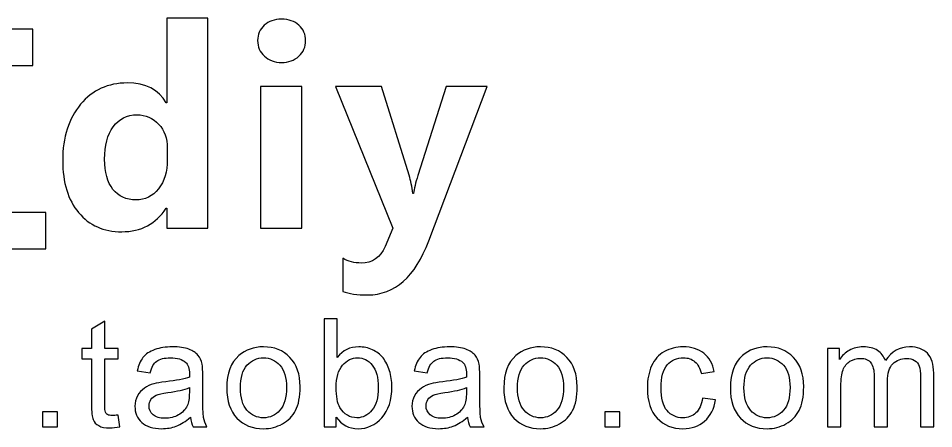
# Model space of a CAD drawing. Header units: centimetres. Extents: x -37.1 to 36.5, y -29.2 to 24.8.
# Drawn here: x 24.15 to 29.64, y -25.87 to -23.41 of the extents above; entities that cross this region are included whole.
import ezdxf

# ---------------------------------------------------------------- set-up
doc = ezdxf.new("R2010")
doc.units = ezdxf.units.CM
doc.header["$MEASUREMENT"] = 0
doc.layers.add('layer 1', color=7, linetype='Continuous')

msp = doc.modelspace()

# ---------------------------------------------------------------- linework, layer by layer
at = {"layer": 'layer 1', "color": 250}
for points, knots in [([(25.28913, -24.66704), (25.28913, -24.66704), (25.0416, -24.66704), (25.0416, -24.66704), (25.0416, -24.66704), (25.0416, -24.66704), (25.0416, -24.54721), (25.0416, -24.54721), (25.0416, -24.54721), (25.0416, -24.54721), (25.03793, -24.54721), (25.03793, -24.54721), (25.03793, -24.54721), (24.97789, -24.64082), (24.88926, -24.68775), (24.77205, -24.68775), (24.77205, -24.68775), (24.66402, -24.68775), (24.57801, -24.64973), (24.51429, -24.57343), (24.51429, -24.57343), (24.45057, -24.49713), (24.41858, -24.39303), (24.41858, -24.2614), (24.41858, -24.2614), (24.41858, -24.12216), (24.45451, -24.00993), (24.52583, -23.92445), (24.52583, -23.92445), (24.59715, -23.83923), (24.6905, -23.79675), (24.80587, -23.79675), (24.80587, -23.79675), (24.91653, -23.79675), (24.99388, -23.83661), (25.03793, -23.91659), (25.03793, -23.91659), (25.03793, -23.91659), (25.0416, -23.91659), (25.0416, -23.91659), (25.0416, -23.91659), (25.0416, -23.91659), (25.0416, -23.40946), (25.0416, -23.40946), (25.0416, -23.40946), (25.0416, -23.40946), (25.28913, -23.40946), (25.28913, -23.40946), (25.28913, -23.40946), (25.28913, -23.40946), (25.28913, -24.66704), (25.28913, -24.66704)], [0, 0, 0, 0, 0.0769231, 0.0769231, 0.0769231, 0.0769231, 0.1538462, 0.1538462, 0.1538462, 0.1538462, 0.2307692, 0.2307692, 0.2307692, 0.2307692, 0.3076923, 0.3076923, 0.3076923, 0.3076923, 0.3846154, 0.3846154, 0.3846154, 0.3846154, 0.4615385, 0.4615385, 0.4615385, 0.4615385, 0.5384615, 0.5384615, 0.5384615, 0.5384615, 0.6153846, 0.6153846, 0.6153846, 0.6153846, 0.6923077, 0.6923077, 0.6923077, 0.6923077, 0.7692308, 0.7692308, 0.7692308, 0.7692308, 0.8461538, 0.8461538, 0.8461538, 0.8461538, 0.9230769, 0.9230769, 0.9230769, 0.9230769, 1, 1, 1, 1]), ([(25.58633, -23.54319), (25.58633, -23.50517), (25.5997, -23.47449), (25.62671, -23.45063), (25.62671, -23.45063), (25.65345, -23.42677), (25.6878, -23.41497), (25.73002, -23.41497), (25.73002, -23.41497), (25.77302, -23.41497), (25.80763, -23.42703), (25.83438, -23.45142), (25.83438, -23.45142), (25.86113, -23.4758), (25.87424, -23.50622), (25.87424, -23.54319), (25.87424, -23.54319), (25.87424, -23.58043), (25.86086, -23.61163), (25.83359, -23.63654), (25.83359, -23.63654), (25.80659, -23.66145), (25.77197, -23.67378), (25.73002, -23.67378), (25.73002, -23.67378), (25.68833, -23.67378), (25.65398, -23.66119), (25.62697, -23.63602), (25.62697, -23.63602), (25.5997, -23.61111), (25.58633, -23.5799), (25.58633, -23.54319)], [0, 0, 0, 0, 0.125, 0.125, 0.125, 0.125, 0.25, 0.25, 0.25, 0.25, 0.375, 0.375, 0.375, 0.375, 0.5, 0.5, 0.5, 0.5, 0.625, 0.625, 0.625, 0.625, 0.75, 0.75, 0.75, 0.75, 0.875, 0.875, 0.875, 0.875, 1, 1, 1, 1]), ([(22.82302, -24.57264), (22.82302, -24.57264), (23.44079, -24.57264), (23.44079, -24.57264), (23.44079, -24.57264), (23.44079, -24.57264), (23.44079, -23.69213), (23.44079, -23.69213), (23.44079, -23.69213), (23.44079, -23.69213), (22.90614, -23.69213), (22.90614, -23.69213), (22.90614, -23.69213), (22.90614, -23.69213), (22.90614, -23.47397), (22.90614, -23.47397), (22.90614, -23.47397), (22.90614, -23.47397), (24.23976, -23.47397), (24.23976, -23.47397), (24.23976, -23.47397), (24.23976, -23.47397), (24.23976, -23.69213), (24.23976, -23.69213), (24.23976, -23.69213), (24.23976, -23.69213), (23.69278, -23.69213), (23.69278, -23.69213), (23.69278, -23.69213), (23.69278, -23.69213), (23.69278, -24.57264), (23.69278, -24.57264), (23.69278, -24.57264), (23.69278, -24.57264), (24.31816, -24.57264), (24.31816, -24.57264), (24.31816, -24.57264), (24.31816, -24.57264), (24.31816, -24.7908), (24.31816, -24.7908), (24.31816, -24.7908), (24.31816, -24.7908), (22.82302, -24.7908), (22.82302, -24.7908), (22.82302, -24.7908), (22.82302, -24.7908), (22.82302, -24.57264), (22.82302, -24.57264)], [0, 0, 0, 0, 0.0833333, 0.0833333, 0.0833333, 0.0833333, 0.1666667, 0.1666667, 0.1666667, 0.1666667, 0.25, 0.25, 0.25, 0.25, 0.3333333, 0.3333333, 0.3333333, 0.3333333, 0.4166667, 0.4166667, 0.4166667, 0.4166667, 0.5, 0.5, 0.5, 0.5, 0.5833333, 0.5833333, 0.5833333, 0.5833333, 0.6666667, 0.6666667, 0.6666667, 0.6666667, 0.75, 0.75, 0.75, 0.75, 0.8333333, 0.8333333, 0.8333333, 0.8333333, 0.9166667, 0.9166667, 0.9166667, 0.9166667, 1, 1, 1, 1]), ([(25.60468, -24.66704), (25.60468, -24.66704), (25.60468, -23.81747), (25.60468, -23.81747), (25.60468, -23.81747), (25.60468, -23.81747), (25.85195, -23.81747), (25.85195, -23.81747), (25.85195, -23.81747), (25.85195, -23.81747), (25.85195, -24.66704), (25.85195, -24.66704), (25.85195, -24.66704), (25.85195, -24.66704), (25.60468, -24.66704), (25.60468, -24.66704)], [0, 0, 0, 0, 0.25, 0.25, 0.25, 0.25, 0.5, 0.5, 0.5, 0.5, 0.75, 0.75, 0.75, 0.75, 1, 1, 1, 1]), ([(26.96201, -23.81747), (26.96201, -23.81747), (26.61169, -24.74308), (26.61169, -24.74308), (26.61169, -24.74308), (26.53014, -24.9581), (26.40848, -25.06587), (26.24617, -25.06587), (26.24617, -25.06587), (26.18192, -25.06587), (26.13237, -25.05905), (26.09697, -25.04568), (26.09697, -25.04568), (26.09697, -25.04568), (26.09697, -24.84692), (26.09697, -24.84692), (26.09697, -24.84692), (26.13027, -24.8658), (26.16698, -24.87524), (26.20683, -24.87524), (26.20683, -24.87524), (26.27448, -24.87524), (26.32221, -24.84246), (26.34974, -24.77691), (26.34974, -24.77691), (26.34974, -24.77691), (26.39668, -24.66547), (26.39668, -24.66547), (26.39668, -24.66547), (26.39668, -24.66547), (26.05318, -23.81747), (26.05318, -23.81747), (26.05318, -23.81747), (26.05318, -23.81747), (26.32824, -23.81747), (26.32824, -23.81747), (26.32824, -23.81747), (26.32824, -23.81747), (26.49422, -24.34976), (26.49422, -24.34976), (26.49422, -24.34976), (26.50445, -24.38201), (26.51179, -24.4182), (26.51651, -24.45806), (26.51651, -24.45806), (26.51651, -24.45806), (26.52097, -24.45806), (26.52097, -24.45806), (26.52097, -24.45806), (26.52464, -24.43105), (26.53303, -24.39539), (26.5464, -24.35134), (26.5464, -24.35134), (26.5464, -24.35134), (26.71605, -23.81747), (26.71605, -23.81747), (26.71605, -23.81747), (26.71605, -23.81747), (26.96201, -23.81747), (26.96201, -23.81747)], [0, 0, 0, 0, 0.0666667, 0.0666667, 0.0666667, 0.0666667, 0.1333333, 0.1333333, 0.1333333, 0.1333333, 0.2, 0.2, 0.2, 0.2, 0.2666667, 0.2666667, 0.2666667, 0.2666667, 0.3333333, 0.3333333, 0.3333333, 0.3333333, 0.4, 0.4, 0.4, 0.4, 0.4666667, 0.4666667, 0.4666667, 0.4666667, 0.5333333, 0.5333333, 0.5333333, 0.5333333, 0.6, 0.6, 0.6, 0.6, 0.6666667, 0.6666667, 0.6666667, 0.6666667, 0.7333333, 0.7333333, 0.7333333, 0.7333333, 0.8, 0.8, 0.8, 0.8, 0.8666667, 0.8666667, 0.8666667, 0.8666667, 0.9333333, 0.9333333, 0.9333333, 0.9333333, 1, 1, 1, 1]), ([(25.04554, -24.18614), (25.04554, -24.12872), (25.02823, -24.08126), (24.99362, -24.04376), (24.99362, -24.04376), (24.95901, -24.006), (24.916, -23.98712), (24.86435, -23.98712), (24.86435, -23.98712), (24.80378, -23.98712), (24.75632, -24.01124), (24.7217, -24.05897), (24.7217, -24.05897), (24.68709, -24.10695), (24.66978, -24.17172), (24.66978, -24.25379), (24.66978, -24.25379), (24.66978, -24.33167), (24.68657, -24.39172), (24.71987, -24.43393), (24.71987, -24.43393), (24.75317, -24.47615), (24.79906, -24.49739), (24.85727, -24.49739), (24.85727, -24.49739), (24.91207, -24.49739), (24.95717, -24.4751), (24.99257, -24.43052), (24.99257, -24.43052), (25.02797, -24.38595), (25.04554, -24.328), (25.04554, -24.25694), (25.04554, -24.25694), (25.04554, -24.25694), (25.04554, -24.18614), (25.04554, -24.18614)], [0, 0, 0, 0, 0.1111111, 0.1111111, 0.1111111, 0.1111111, 0.2222222, 0.2222222, 0.2222222, 0.2222222, 0.3333333, 0.3333333, 0.3333333, 0.3333333, 0.4444444, 0.4444444, 0.4444444, 0.4444444, 0.5555556, 0.5555556, 0.5555556, 0.5555556, 0.6666667, 0.6666667, 0.6666667, 0.6666667, 0.7777778, 0.7777778, 0.7777778, 0.7777778, 0.8888889, 0.8888889, 0.8888889, 0.8888889, 1, 1, 1, 1]), ([(24.7502, -25.78552), (24.7502, -25.78552), (24.76165, -25.85577), (24.76165, -25.85577), (24.76165, -25.85577), (24.73934, -25.86044), (24.7193, -25.86285), (24.70166, -25.86285), (24.70166, -25.86285), (24.67272, -25.86285), (24.65041, -25.85833), (24.63443, -25.84913), (24.63443, -25.84913), (24.61861, -25.84009), (24.60745, -25.82803), (24.60097, -25.81311), (24.60097, -25.81311), (24.59449, -25.79834), (24.59117, -25.76698), (24.59117, -25.71935), (24.59117, -25.71935), (24.59117, -25.71935), (24.59117, -25.44953), (24.59117, -25.44953), (24.59117, -25.44953), (24.59117, -25.44953), (24.53284, -25.44953), (24.53284, -25.44953), (24.53284, -25.44953), (24.53284, -25.44953), (24.53284, -25.38773), (24.53284, -25.38773), (24.53284, -25.38773), (24.53284, -25.38773), (24.59117, -25.38773), (24.59117, -25.38773), (24.59117, -25.38773), (24.59117, -25.38773), (24.59117, -25.27152), (24.59117, -25.27152), (24.59117, -25.27152), (24.59117, -25.27152), (24.67031, -25.22388), (24.67031, -25.22388), (24.67031, -25.22388), (24.67031, -25.22388), (24.67031, -25.38773), (24.67031, -25.38773), (24.67031, -25.38773), (24.67031, -25.38773), (24.7502, -25.38773), (24.7502, -25.38773), (24.7502, -25.38773), (24.7502, -25.38773), (24.7502, -25.44953), (24.7502, -25.44953), (24.7502, -25.44953), (24.7502, -25.44953), (24.67031, -25.44953), (24.67031, -25.44953), (24.67031, -25.44953), (24.67031, -25.44953), (24.67031, -25.72372), (24.67031, -25.72372), (24.67031, -25.72372), (24.67031, -25.74648), (24.67166, -25.76095), (24.67438, -25.76743), (24.67438, -25.76743), (24.67724, -25.77392), (24.68176, -25.77904), (24.68809, -25.78296), (24.68809, -25.78296), (24.69443, -25.78673), (24.70347, -25.78869), (24.71523, -25.78869), (24.71523, -25.78869), (24.72412, -25.78869), (24.73573, -25.78763), (24.7502, -25.78552)], [0, 0, 0, 0, 0.05, 0.05, 0.05, 0.05, 0.1, 0.1, 0.1, 0.1, 0.15, 0.15, 0.15, 0.15, 0.2, 0.2, 0.2, 0.2, 0.25, 0.25, 0.25, 0.25, 0.3, 0.3, 0.3, 0.3, 0.35, 0.35, 0.35, 0.35, 0.4, 0.4, 0.4, 0.4, 0.45, 0.45, 0.45, 0.45, 0.5, 0.5, 0.5, 0.5, 0.55, 0.55, 0.55, 0.55, 0.6, 0.6, 0.6, 0.6, 0.65, 0.65, 0.65, 0.65, 0.7, 0.7, 0.7, 0.7, 0.75, 0.75, 0.75, 0.75, 0.8, 0.8, 0.8, 0.8, 0.85, 0.85, 0.85, 0.85, 0.9, 0.9, 0.9, 0.9, 0.95, 0.95, 0.95, 0.95, 1, 1, 1, 1]), ([(26.05802, -25.85667), (26.05802, -25.85667), (25.98431, -25.85667), (25.98431, -25.85667), (25.98431, -25.85667), (25.98431, -25.85667), (25.98431, -25.20926), (25.98431, -25.20926), (25.98431, -25.20926), (25.98431, -25.20926), (26.06375, -25.20926), (26.06375, -25.20926), (26.06375, -25.20926), (26.06375, -25.20926), (26.06375, -25.44019), (26.06375, -25.44019), (26.06375, -25.44019), (26.09736, -25.39813), (26.14017, -25.37703), (26.19217, -25.37703), (26.19217, -25.37703), (26.22111, -25.37703), (26.2484, -25.38291), (26.27417, -25.39452), (26.27417, -25.39452), (26.29995, -25.40612), (26.32105, -25.42255), (26.33778, -25.44351), (26.33778, -25.44351), (26.35436, -25.46461), (26.36748, -25.48993), (26.37682, -25.51978), (26.37682, -25.51978), (26.38632, -25.54947), (26.39099, -25.58128), (26.39099, -25.61504), (26.39099, -25.61504), (26.39099, -25.69553), (26.37109, -25.75764), (26.3313, -25.8015), (26.3313, -25.8015), (26.29166, -25.84536), (26.24387, -25.86722), (26.18825, -25.86722), (26.18825, -25.86722), (26.13293, -25.86722), (26.08952, -25.84416), (26.05802, -25.79788), (26.05802, -25.79788), (26.05802, -25.79788), (26.05802, -25.85667), (26.05802, -25.85667)], [0, 0, 0, 0, 0.0769231, 0.0769231, 0.0769231, 0.0769231, 0.1538462, 0.1538462, 0.1538462, 0.1538462, 0.2307692, 0.2307692, 0.2307692, 0.2307692, 0.3076923, 0.3076923, 0.3076923, 0.3076923, 0.3846154, 0.3846154, 0.3846154, 0.3846154, 0.4615385, 0.4615385, 0.4615385, 0.4615385, 0.5384615, 0.5384615, 0.5384615, 0.5384615, 0.6153846, 0.6153846, 0.6153846, 0.6153846, 0.6923077, 0.6923077, 0.6923077, 0.6923077, 0.7692308, 0.7692308, 0.7692308, 0.7692308, 0.8461538, 0.8461538, 0.8461538, 0.8461538, 0.9230769, 0.9230769, 0.9230769, 0.9230769, 1, 1, 1, 1]), ([(25.18423, -25.79879), (25.15469, -25.82381), (25.12635, -25.84145), (25.09922, -25.85185), (25.09922, -25.85185), (25.07194, -25.8621), (25.04269, -25.86722), (25.01149, -25.86722), (25.01149, -25.86722), (24.95994, -25.86722), (24.92045, -25.85471), (24.89271, -25.82954), (24.89271, -25.82954), (24.86513, -25.80436), (24.85126, -25.77211), (24.85126, -25.73307), (24.85126, -25.73307), (24.85126, -25.71), (24.85638, -25.68905), (24.86694, -25.67006), (24.86694, -25.67006), (24.87734, -25.65107), (24.89105, -25.63584), (24.90794, -25.62439), (24.90794, -25.62439), (24.92497, -25.61293), (24.94396, -25.60419), (24.96522, -25.59831), (24.96522, -25.59831), (24.98074, -25.59424), (25.00426, -25.59017), (25.03576, -25.5864), (25.03576, -25.5864), (25.09997, -25.57871), (25.1473, -25.56967), (25.1776, -25.55897), (25.1776, -25.55897), (25.1779, -25.54812), (25.17805, -25.54118), (25.17805, -25.53832), (25.17805, -25.53832), (25.17805, -25.50591), (25.17052, -25.483), (25.15544, -25.46988), (25.15544, -25.46988), (25.13524, -25.4518), (25.10495, -25.4429), (25.065, -25.4429), (25.065, -25.4429), (25.02762, -25.4429), (25.00003, -25.44938), (24.9821, -25.4625), (24.9821, -25.4625), (24.96431, -25.47561), (24.9512, -25.49883), (24.9426, -25.53214), (24.9426, -25.53214), (24.9426, -25.53214), (24.86498, -25.52144), (24.86498, -25.52144), (24.86498, -25.52144), (24.87206, -25.48827), (24.88367, -25.46129), (24.8998, -25.44094), (24.8998, -25.44094), (24.91592, -25.42044), (24.93944, -25.40462), (24.97004, -25.39361), (24.97004, -25.39361), (25.00064, -25.38261), (25.03606, -25.37703), (25.07646, -25.37703), (25.07646, -25.37703), (25.11655, -25.37703), (25.14896, -25.38185), (25.17398, -25.3912), (25.17398, -25.3912), (25.19901, -25.4007), (25.21739, -25.41245), (25.2293, -25.42677), (25.2293, -25.42677), (25.24106, -25.44109), (25.2492, -25.45903), (25.25402, -25.48089), (25.25402, -25.48089), (25.25659, -25.49445), (25.25794, -25.51887), (25.25794, -25.55414), (25.25794, -25.55414), (25.25794, -25.55414), (25.25794, -25.66011), (25.25794, -25.66011), (25.25794, -25.66011), (25.25794, -25.73412), (25.2596, -25.78085), (25.26307, -25.8003), (25.26307, -25.8003), (25.26638, -25.81989), (25.27317, -25.83873), (25.28312, -25.85667), (25.28312, -25.85667), (25.28312, -25.85667), (25.20006, -25.85667), (25.20006, -25.85667), (25.20006, -25.85667), (25.19192, -25.84024), (25.18649, -25.82095), (25.18423, -25.79879)], [0, 0, 0, 0, 0.037037, 0.037037, 0.037037, 0.037037, 0.0740741, 0.0740741, 0.0740741, 0.0740741, 0.1111111, 0.1111111, 0.1111111, 0.1111111, 0.1481481, 0.1481481, 0.1481481, 0.1481481, 0.1851852, 0.1851852, 0.1851852, 0.1851852, 0.2222222, 0.2222222, 0.2222222, 0.2222222, 0.2592593, 0.2592593, 0.2592593, 0.2592593, 0.2962963, 0.2962963, 0.2962963, 0.2962963, 0.3333333, 0.3333333, 0.3333333, 0.3333333, 0.3703704, 0.3703704, 0.3703704, 0.3703704, 0.4074074, 0.4074074, 0.4074074, 0.4074074, 0.4444444, 0.4444444, 0.4444444, 0.4444444, 0.4814815, 0.4814815, 0.4814815, 0.4814815, 0.5185185, 0.5185185, 0.5185185, 0.5185185, 0.5555556, 0.5555556, 0.5555556, 0.5555556, 0.5925926, 0.5925926, 0.5925926, 0.5925926, 0.6296296, 0.6296296, 0.6296296, 0.6296296, 0.6666667, 0.6666667, 0.6666667, 0.6666667, 0.7037037, 0.7037037, 0.7037037, 0.7037037, 0.7407407, 0.7407407, 0.7407407, 0.7407407, 0.7777778, 0.7777778, 0.7777778, 0.7777778, 0.8148148, 0.8148148, 0.8148148, 0.8148148, 0.8518519, 0.8518519, 0.8518519, 0.8518519, 0.8888889, 0.8888889, 0.8888889, 0.8888889, 0.9259259, 0.9259259, 0.9259259, 0.9259259, 0.962963, 0.962963, 0.962963, 0.962963, 1, 1, 1, 1]), ([(25.40181, -25.62213), (25.40181, -25.5353), (25.42592, -25.47094), (25.47431, -25.42919), (25.47431, -25.42919), (25.51456, -25.39452), (25.5637, -25.37703), (25.62173, -25.37703), (25.62173, -25.37703), (25.68624, -25.37703), (25.739, -25.39813), (25.77985, -25.44049), (25.77985, -25.44049), (25.82085, -25.4827), (25.8412, -25.54103), (25.8412, -25.61549), (25.8412, -25.61549), (25.8412, -25.67594), (25.83215, -25.72342), (25.81407, -25.75794), (25.81407, -25.75794), (25.79598, -25.79261), (25.7696, -25.81944), (25.73508, -25.83858), (25.73508, -25.83858), (25.70041, -25.85773), (25.66273, -25.86722), (25.62173, -25.86722), (25.62173, -25.86722), (25.55616, -25.86722), (25.5031, -25.84627), (25.46255, -25.80406), (25.46255, -25.80406), (25.422, -25.76201), (25.40181, -25.70141), (25.40181, -25.62213)], [0, 0, 0, 0, 0.1111111, 0.1111111, 0.1111111, 0.1111111, 0.2222222, 0.2222222, 0.2222222, 0.2222222, 0.3333333, 0.3333333, 0.3333333, 0.3333333, 0.4444444, 0.4444444, 0.4444444, 0.4444444, 0.5555556, 0.5555556, 0.5555556, 0.5555556, 0.6666667, 0.6666667, 0.6666667, 0.6666667, 0.7777778, 0.7777778, 0.7777778, 0.7777778, 0.8888889, 0.8888889, 0.8888889, 0.8888889, 1, 1, 1, 1]), ([(26.84401, -25.79879), (26.81447, -25.82381), (26.78613, -25.84145), (26.759, -25.85185), (26.759, -25.85185), (26.73172, -25.8621), (26.70247, -25.86722), (26.67127, -25.86722), (26.67127, -25.86722), (26.61972, -25.86722), (26.58023, -25.85471), (26.55249, -25.82954), (26.55249, -25.82954), (26.52491, -25.80436), (26.51104, -25.77211), (26.51104, -25.73307), (26.51104, -25.73307), (26.51104, -25.71), (26.51616, -25.68905), (26.52672, -25.67006), (26.52672, -25.67006), (26.53712, -25.65107), (26.55083, -25.63584), (26.56772, -25.62439), (26.56772, -25.62439), (26.58475, -25.61293), (26.60374, -25.60419), (26.625, -25.59831), (26.625, -25.59831), (26.64052, -25.59424), (26.66404, -25.59017), (26.69554, -25.5864), (26.69554, -25.5864), (26.75975, -25.57871), (26.80708, -25.56967), (26.83738, -25.55897), (26.83738, -25.55897), (26.83768, -25.54812), (26.83783, -25.54118), (26.83783, -25.53832), (26.83783, -25.53832), (26.83783, -25.50591), (26.8303, -25.483), (26.81522, -25.46988), (26.81522, -25.46988), (26.79502, -25.4518), (26.76473, -25.4429), (26.72478, -25.4429), (26.72478, -25.4429), (26.6874, -25.4429), (26.65981, -25.44938), (26.64188, -25.4625), (26.64188, -25.4625), (26.62409, -25.47561), (26.61098, -25.49883), (26.60238, -25.53214), (26.60238, -25.53214), (26.60238, -25.53214), (26.52476, -25.52144), (26.52476, -25.52144), (26.52476, -25.52144), (26.53184, -25.48827), (26.54345, -25.46129), (26.55958, -25.44094), (26.55958, -25.44094), (26.5757, -25.42044), (26.59922, -25.40462), (26.62982, -25.39361), (26.62982, -25.39361), (26.66042, -25.38261), (26.69584, -25.37703), (26.73624, -25.37703), (26.73624, -25.37703), (26.77633, -25.37703), (26.80874, -25.38185), (26.83376, -25.3912), (26.83376, -25.3912), (26.85879, -25.4007), (26.87717, -25.41245), (26.88908, -25.42677), (26.88908, -25.42677), (26.90084, -25.44109), (26.90898, -25.45903), (26.9138, -25.48089), (26.9138, -25.48089), (26.91637, -25.49445), (26.91772, -25.51887), (26.91772, -25.55414), (26.91772, -25.55414), (26.91772, -25.55414), (26.91772, -25.66011), (26.91772, -25.66011), (26.91772, -25.66011), (26.91772, -25.73412), (26.91938, -25.78085), (26.92285, -25.8003), (26.92285, -25.8003), (26.92616, -25.81989), (26.93295, -25.83873), (26.9429, -25.85667), (26.9429, -25.85667), (26.9429, -25.85667), (26.85984, -25.85667), (26.85984, -25.85667), (26.85984, -25.85667), (26.8517, -25.84024), (26.84627, -25.82095), (26.84401, -25.79879)], [0, 0, 0, 0, 0.037037, 0.037037, 0.037037, 0.037037, 0.0740741, 0.0740741, 0.0740741, 0.0740741, 0.1111111, 0.1111111, 0.1111111, 0.1111111, 0.1481481, 0.1481481, 0.1481481, 0.1481481, 0.1851852, 0.1851852, 0.1851852, 0.1851852, 0.2222222, 0.2222222, 0.2222222, 0.2222222, 0.2592593, 0.2592593, 0.2592593, 0.2592593, 0.2962963, 0.2962963, 0.2962963, 0.2962963, 0.3333333, 0.3333333, 0.3333333, 0.3333333, 0.3703704, 0.3703704, 0.3703704, 0.3703704, 0.4074074, 0.4074074, 0.4074074, 0.4074074, 0.4444444, 0.4444444, 0.4444444, 0.4444444, 0.4814815, 0.4814815, 0.4814815, 0.4814815, 0.5185185, 0.5185185, 0.5185185, 0.5185185, 0.5555556, 0.5555556, 0.5555556, 0.5555556, 0.5925926, 0.5925926, 0.5925926, 0.5925926, 0.6296296, 0.6296296, 0.6296296, 0.6296296, 0.6666667, 0.6666667, 0.6666667, 0.6666667, 0.7037037, 0.7037037, 0.7037037, 0.7037037, 0.7407407, 0.7407407, 0.7407407, 0.7407407, 0.7777778, 0.7777778, 0.7777778, 0.7777778, 0.8148148, 0.8148148, 0.8148148, 0.8148148, 0.8518519, 0.8518519, 0.8518519, 0.8518519, 0.8888889, 0.8888889, 0.8888889, 0.8888889, 0.9259259, 0.9259259, 0.9259259, 0.9259259, 0.962963, 0.962963, 0.962963, 0.962963, 1, 1, 1, 1]), ([(27.06159, -25.62213), (27.06159, -25.5353), (27.0857, -25.47094), (27.13409, -25.42919), (27.13409, -25.42919), (27.17434, -25.39452), (27.22348, -25.37703), (27.28151, -25.37703), (27.28151, -25.37703), (27.34602, -25.37703), (27.39878, -25.39813), (27.43963, -25.44049), (27.43963, -25.44049), (27.48063, -25.4827), (27.50098, -25.54103), (27.50098, -25.61549), (27.50098, -25.61549), (27.50098, -25.67594), (27.49193, -25.72342), (27.47385, -25.75794), (27.47385, -25.75794), (27.45576, -25.79261), (27.42938, -25.81944), (27.39486, -25.83858), (27.39486, -25.83858), (27.36019, -25.85773), (27.32251, -25.86722), (27.28151, -25.86722), (27.28151, -25.86722), (27.21594, -25.86722), (27.16288, -25.84627), (27.12233, -25.80406), (27.12233, -25.80406), (27.08178, -25.76201), (27.06159, -25.70141), (27.06159, -25.62213)], [0, 0, 0, 0, 0.1111111, 0.1111111, 0.1111111, 0.1111111, 0.2222222, 0.2222222, 0.2222222, 0.2222222, 0.3333333, 0.3333333, 0.3333333, 0.3333333, 0.4444444, 0.4444444, 0.4444444, 0.4444444, 0.5555556, 0.5555556, 0.5555556, 0.5555556, 0.6666667, 0.6666667, 0.6666667, 0.6666667, 0.7777778, 0.7777778, 0.7777778, 0.7777778, 0.8888889, 0.8888889, 0.8888889, 0.8888889, 1, 1, 1, 1]), ([(28.25207, -25.68483), (28.25207, -25.68483), (28.33015, -25.69508), (28.33015, -25.69508), (28.33015, -25.69508), (28.32171, -25.74889), (28.29986, -25.7911), (28.26458, -25.82155), (28.26458, -25.82155), (28.22946, -25.852), (28.1862, -25.86722), (28.13495, -25.86722), (28.13495, -25.86722), (28.07089, -25.86722), (28.01919, -25.84627), (27.9803, -25.80436), (27.9803, -25.80436), (27.94126, -25.76246), (27.92166, -25.70232), (27.92166, -25.62394), (27.92166, -25.62394), (27.92166, -25.57329), (27.9301, -25.52897), (27.94683, -25.49099), (27.94683, -25.49099), (27.96372, -25.453), (27.98919, -25.42451), (28.02356, -25.40552), (28.02356, -25.40552), (28.05778, -25.38653), (28.09516, -25.37703), (28.1354, -25.37703), (28.1354, -25.37703), (28.18635, -25.37703), (28.22811, -25.38999), (28.26036, -25.41577), (28.26036, -25.41577), (28.29277, -25.44155), (28.31357, -25.47802), (28.32277, -25.52551), (28.32277, -25.52551), (28.32277, -25.52551), (28.24544, -25.53741), (28.24544, -25.53741), (28.24544, -25.53741), (28.23805, -25.50591), (28.22509, -25.48224), (28.2064, -25.46627), (28.2064, -25.46627), (28.18771, -25.45044), (28.1651, -25.44245), (28.13857, -25.44245), (28.13857, -25.44245), (28.09847, -25.44245), (28.06592, -25.45677), (28.04089, -25.48556), (28.04089, -25.48556), (28.01587, -25.5142), (28.00336, -25.55957), (28.00336, -25.62167), (28.00336, -25.62167), (28.00336, -25.68468), (28.01542, -25.7305), (28.03969, -25.75914), (28.03969, -25.75914), (28.06381, -25.78763), (28.09531, -25.80195), (28.1342, -25.80195), (28.1342, -25.80195), (28.1654, -25.80195), (28.19133, -25.79231), (28.21228, -25.77316), (28.21228, -25.77316), (28.23323, -25.75402), (28.2465, -25.72463), (28.25207, -25.68483)], [0, 0, 0, 0, 0.0526316, 0.0526316, 0.0526316, 0.0526316, 0.1052632, 0.1052632, 0.1052632, 0.1052632, 0.1578947, 0.1578947, 0.1578947, 0.1578947, 0.2105263, 0.2105263, 0.2105263, 0.2105263, 0.2631579, 0.2631579, 0.2631579, 0.2631579, 0.3157895, 0.3157895, 0.3157895, 0.3157895, 0.3684211, 0.3684211, 0.3684211, 0.3684211, 0.4210526, 0.4210526, 0.4210526, 0.4210526, 0.4736842, 0.4736842, 0.4736842, 0.4736842, 0.5263158, 0.5263158, 0.5263158, 0.5263158, 0.5789474, 0.5789474, 0.5789474, 0.5789474, 0.6315789, 0.6315789, 0.6315789, 0.6315789, 0.6842105, 0.6842105, 0.6842105, 0.6842105, 0.7368421, 0.7368421, 0.7368421, 0.7368421, 0.7894737, 0.7894737, 0.7894737, 0.7894737, 0.8421053, 0.8421053, 0.8421053, 0.8421053, 0.8947368, 0.8947368, 0.8947368, 0.8947368, 0.9473684, 0.9473684, 0.9473684, 0.9473684, 1, 1, 1, 1]), ([(28.41885, -25.62213), (28.41885, -25.5353), (28.44296, -25.47094), (28.49135, -25.42919), (28.49135, -25.42919), (28.5316, -25.39452), (28.58074, -25.37703), (28.63877, -25.37703), (28.63877, -25.37703), (28.70328, -25.37703), (28.75604, -25.39813), (28.79689, -25.44049), (28.79689, -25.44049), (28.83789, -25.4827), (28.85824, -25.54103), (28.85824, -25.61549), (28.85824, -25.61549), (28.85824, -25.67594), (28.84919, -25.72342), (28.83111, -25.75794), (28.83111, -25.75794), (28.81302, -25.79261), (28.78664, -25.81944), (28.75212, -25.83858), (28.75212, -25.83858), (28.71745, -25.85773), (28.67977, -25.86722), (28.63877, -25.86722), (28.63877, -25.86722), (28.5732, -25.86722), (28.52014, -25.84627), (28.47959, -25.80406), (28.47959, -25.80406), (28.43904, -25.76201), (28.41885, -25.70141), (28.41885, -25.62213)], [0, 0, 0, 0, 0.1111111, 0.1111111, 0.1111111, 0.1111111, 0.2222222, 0.2222222, 0.2222222, 0.2222222, 0.3333333, 0.3333333, 0.3333333, 0.3333333, 0.4444444, 0.4444444, 0.4444444, 0.4444444, 0.5555556, 0.5555556, 0.5555556, 0.5555556, 0.6666667, 0.6666667, 0.6666667, 0.6666667, 0.7777778, 0.7777778, 0.7777778, 0.7777778, 0.8888889, 0.8888889, 0.8888889, 0.8888889, 1, 1, 1, 1]), ([(29.0018, -25.85667), (29.0018, -25.85667), (29.0018, -25.38773), (29.0018, -25.38773), (29.0018, -25.38773), (29.0018, -25.38773), (29.0728, -25.38773), (29.0728, -25.38773), (29.0728, -25.38773), (29.0728, -25.38773), (29.0728, -25.45345), (29.0728, -25.45345), (29.0728, -25.45345), (29.08757, -25.43054), (29.10716, -25.412), (29.13158, -25.39813), (29.13158, -25.39813), (29.156, -25.38412), (29.18389, -25.37703), (29.21509, -25.37703), (29.21509, -25.37703), (29.24976, -25.37703), (29.27825, -25.38427), (29.30041, -25.39874), (29.30041, -25.39874), (29.32272, -25.41321), (29.33839, -25.43326), (29.34744, -25.45918), (29.34744, -25.45918), (29.38467, -25.40447), (29.4329, -25.37703), (29.49229, -25.37703), (29.49229, -25.37703), (29.53887, -25.37703), (29.57459, -25.38999), (29.59962, -25.41577), (29.59962, -25.41577), (29.62464, -25.44155), (29.63715, -25.48119), (29.63715, -25.5347), (29.63715, -25.5347), (29.63715, -25.5347), (29.63715, -25.85667), (29.63715, -25.85667), (29.63715, -25.85667), (29.63715, -25.85667), (29.55816, -25.85667), (29.55816, -25.85667), (29.55816, -25.85667), (29.55816, -25.85667), (29.55816, -25.56123), (29.55816, -25.56123), (29.55816, -25.56123), (29.55816, -25.52942), (29.5556, -25.50651), (29.55048, -25.49249), (29.55048, -25.49249), (29.5452, -25.47863), (29.53586, -25.46732), (29.52244, -25.45873), (29.52244, -25.45873), (29.50887, -25.45029), (29.4929, -25.44592), (29.47466, -25.44592), (29.47466, -25.44592), (29.44165, -25.44592), (29.41436, -25.45692), (29.39251, -25.47893), (29.39251, -25.47893), (29.3708, -25.50078), (29.3598, -25.53591), (29.3598, -25.58414), (29.3598, -25.58414), (29.3598, -25.58414), (29.3598, -25.85667), (29.3598, -25.85667), (29.3598, -25.85667), (29.3598, -25.85667), (29.28036, -25.85667), (29.28036, -25.85667), (29.28036, -25.85667), (29.28036, -25.85667), (29.28036, -25.55203), (29.28036, -25.55203), (29.28036, -25.55203), (29.28036, -25.51661), (29.27388, -25.49008), (29.26091, -25.47245), (29.26091, -25.47245), (29.24795, -25.45481), (29.22685, -25.44592), (29.1973, -25.44592), (29.1973, -25.44592), (29.175, -25.44592), (29.15434, -25.4518), (29.13535, -25.4637), (29.13535, -25.4637), (29.11636, -25.47546), (29.10249, -25.49264), (29.09405, -25.51526), (29.09405, -25.51526), (29.08546, -25.53802), (29.08124, -25.57073), (29.08124, -25.61338), (29.08124, -25.61338), (29.08124, -25.61338), (29.08124, -25.85667), (29.08124, -25.85667), (29.08124, -25.85667), (29.08124, -25.85667), (29.0018, -25.85667), (29.0018, -25.85667)], [0, 0, 0, 0, 0.0357143, 0.0357143, 0.0357143, 0.0357143, 0.0714286, 0.0714286, 0.0714286, 0.0714286, 0.1071429, 0.1071429, 0.1071429, 0.1071429, 0.1428571, 0.1428571, 0.1428571, 0.1428571, 0.1785714, 0.1785714, 0.1785714, 0.1785714, 0.2142857, 0.2142857, 0.2142857, 0.2142857, 0.25, 0.25, 0.25, 0.25, 0.2857143, 0.2857143, 0.2857143, 0.2857143, 0.3214286, 0.3214286, 0.3214286, 0.3214286, 0.3571429, 0.3571429, 0.3571429, 0.3571429, 0.3928571, 0.3928571, 0.3928571, 0.3928571, 0.4285714, 0.4285714, 0.4285714, 0.4285714, 0.4642857, 0.4642857, 0.4642857, 0.4642857, 0.5, 0.5, 0.5, 0.5, 0.5357143, 0.5357143, 0.5357143, 0.5357143, 0.5714286, 0.5714286, 0.5714286, 0.5714286, 0.6071429, 0.6071429, 0.6071429, 0.6071429, 0.6428571, 0.6428571, 0.6428571, 0.6428571, 0.6785714, 0.6785714, 0.6785714, 0.6785714, 0.7142857, 0.7142857, 0.7142857, 0.7142857, 0.75, 0.75, 0.75, 0.75, 0.7857143, 0.7857143, 0.7857143, 0.7857143, 0.8214286, 0.8214286, 0.8214286, 0.8214286, 0.8571429, 0.8571429, 0.8571429, 0.8571429, 0.8928571, 0.8928571, 0.8928571, 0.8928571, 0.9285714, 0.9285714, 0.9285714, 0.9285714, 0.9642857, 0.9642857, 0.9642857, 0.9642857, 1, 1, 1, 1]), ([(25.4835, -25.62213), (25.4835, -25.68227), (25.49662, -25.72719), (25.52285, -25.75703), (25.52285, -25.75703), (25.54907, -25.78703), (25.58209, -25.80195), (25.62173, -25.80195), (25.62173, -25.80195), (25.66122, -25.80195), (25.69408, -25.78688), (25.72031, -25.75688), (25.72031, -25.75688), (25.74639, -25.72689), (25.7595, -25.68106), (25.7595, -25.61956), (25.7595, -25.61956), (25.7595, -25.56153), (25.74639, -25.51752), (25.72001, -25.48767), (25.72001, -25.48767), (25.69363, -25.45783), (25.66092, -25.4429), (25.62173, -25.4429), (25.62173, -25.4429), (25.58209, -25.4429), (25.54907, -25.45783), (25.52285, -25.48752), (25.52285, -25.48752), (25.49662, -25.51721), (25.4835, -25.56213), (25.4835, -25.62213)], [0, 0, 0, 0, 0.125, 0.125, 0.125, 0.125, 0.25, 0.25, 0.25, 0.25, 0.375, 0.375, 0.375, 0.375, 0.5, 0.5, 0.5, 0.5, 0.625, 0.625, 0.625, 0.625, 0.75, 0.75, 0.75, 0.75, 0.875, 0.875, 0.875, 0.875, 1, 1, 1, 1]), ([(26.05711, -25.61866), (26.05711, -25.67488), (26.0648, -25.71543), (26.08003, -25.74045), (26.08003, -25.74045), (26.10505, -25.78145), (26.13896, -25.80195), (26.18162, -25.80195), (26.18162, -25.80195), (26.21644, -25.80195), (26.24644, -25.78688), (26.27176, -25.75658), (26.27176, -25.75658), (26.29708, -25.72643), (26.30975, -25.68152), (26.30975, -25.62167), (26.30975, -25.62167), (26.30975, -25.56048), (26.29754, -25.51526), (26.27327, -25.48616), (26.27327, -25.48616), (26.249, -25.45707), (26.21961, -25.44245), (26.18524, -25.44245), (26.18524, -25.44245), (26.15042, -25.44245), (26.12042, -25.45752), (26.0951, -25.48767), (26.0951, -25.48767), (26.06978, -25.51782), (26.05711, -25.56153), (26.05711, -25.61866)], [0, 0, 0, 0, 0.125, 0.125, 0.125, 0.125, 0.25, 0.25, 0.25, 0.25, 0.375, 0.375, 0.375, 0.375, 0.5, 0.5, 0.5, 0.5, 0.625, 0.625, 0.625, 0.625, 0.75, 0.75, 0.75, 0.75, 0.875, 0.875, 0.875, 0.875, 1, 1, 1, 1]), ([(27.14328, -25.62213), (27.14328, -25.68227), (27.1564, -25.72719), (27.18263, -25.75703), (27.18263, -25.75703), (27.20885, -25.78703), (27.24187, -25.80195), (27.28151, -25.80195), (27.28151, -25.80195), (27.321, -25.80195), (27.35386, -25.78688), (27.38009, -25.75688), (27.38009, -25.75688), (27.40617, -25.72689), (27.41928, -25.68106), (27.41928, -25.61956), (27.41928, -25.61956), (27.41928, -25.56153), (27.40617, -25.51752), (27.37979, -25.48767), (27.37979, -25.48767), (27.35341, -25.45783), (27.3207, -25.4429), (27.28151, -25.4429), (27.28151, -25.4429), (27.24187, -25.4429), (27.20885, -25.45783), (27.18263, -25.48752), (27.18263, -25.48752), (27.1564, -25.51721), (27.14328, -25.56213), (27.14328, -25.62213)], [0, 0, 0, 0, 0.125, 0.125, 0.125, 0.125, 0.25, 0.25, 0.25, 0.25, 0.375, 0.375, 0.375, 0.375, 0.5, 0.5, 0.5, 0.5, 0.625, 0.625, 0.625, 0.625, 0.75, 0.75, 0.75, 0.75, 0.875, 0.875, 0.875, 0.875, 1, 1, 1, 1]), ([(28.50054, -25.62213), (28.50054, -25.68227), (28.51366, -25.72719), (28.53989, -25.75703), (28.53989, -25.75703), (28.56611, -25.78703), (28.59913, -25.80195), (28.63877, -25.80195), (28.63877, -25.80195), (28.67826, -25.80195), (28.71112, -25.78688), (28.73735, -25.75688), (28.73735, -25.75688), (28.76343, -25.72689), (28.77654, -25.68106), (28.77654, -25.61956), (28.77654, -25.61956), (28.77654, -25.56153), (28.76343, -25.51752), (28.73705, -25.48767), (28.73705, -25.48767), (28.71067, -25.45783), (28.67796, -25.4429), (28.63877, -25.4429), (28.63877, -25.4429), (28.59913, -25.4429), (28.56611, -25.45783), (28.53989, -25.48752), (28.53989, -25.48752), (28.51366, -25.51721), (28.50054, -25.56213), (28.50054, -25.62213)], [0, 0, 0, 0, 0.125, 0.125, 0.125, 0.125, 0.25, 0.25, 0.25, 0.25, 0.375, 0.375, 0.375, 0.375, 0.5, 0.5, 0.5, 0.5, 0.625, 0.625, 0.625, 0.625, 0.75, 0.75, 0.75, 0.75, 0.875, 0.875, 0.875, 0.875, 1, 1, 1, 1]), ([(25.1776, -25.62122), (25.14866, -25.63313), (25.1054, -25.64308), (25.04782, -25.65137), (25.04782, -25.65137), (25.01511, -25.65604), (24.9919, -25.66132), (24.97848, -25.6672), (24.97848, -25.6672), (24.96491, -25.67307), (24.95436, -25.68167), (24.94713, -25.69312), (24.94713, -25.69312), (24.93974, -25.70443), (24.93597, -25.71694), (24.93597, -25.73081), (24.93597, -25.73081), (24.93597, -25.75206), (24.94411, -25.7697), (24.96009, -25.78386), (24.96009, -25.78386), (24.97607, -25.79788), (24.99958, -25.80497), (25.03048, -25.80497), (25.03048, -25.80497), (25.06108, -25.80497), (25.08837, -25.79834), (25.11218, -25.78492), (25.11218, -25.78492), (25.136, -25.7715), (25.15363, -25.75312), (25.16479, -25.7299), (25.16479, -25.7299), (25.17338, -25.71196), (25.1776, -25.68544), (25.1776, -25.65046), (25.1776, -25.65046), (25.1776, -25.65046), (25.1776, -25.62122), (25.1776, -25.62122)], [0, 0, 0, 0, 0.1, 0.1, 0.1, 0.1, 0.2, 0.2, 0.2, 0.2, 0.3, 0.3, 0.3, 0.3, 0.4, 0.4, 0.4, 0.4, 0.5, 0.5, 0.5, 0.5, 0.6, 0.6, 0.6, 0.6, 0.7, 0.7, 0.7, 0.7, 0.8, 0.8, 0.8, 0.8, 0.9, 0.9, 0.9, 0.9, 1, 1, 1, 1]), ([(26.83738, -25.62122), (26.80844, -25.63313), (26.76518, -25.64308), (26.7076, -25.65137), (26.7076, -25.65137), (26.67489, -25.65604), (26.65168, -25.66132), (26.63826, -25.6672), (26.63826, -25.6672), (26.62469, -25.67307), (26.61414, -25.68167), (26.60691, -25.69312), (26.60691, -25.69312), (26.59952, -25.70443), (26.59575, -25.71694), (26.59575, -25.73081), (26.59575, -25.73081), (26.59575, -25.75206), (26.60389, -25.7697), (26.61987, -25.78386), (26.61987, -25.78386), (26.63585, -25.79788), (26.65936, -25.80497), (26.69026, -25.80497), (26.69026, -25.80497), (26.72086, -25.80497), (26.74815, -25.79834), (26.77196, -25.78492), (26.77196, -25.78492), (26.79578, -25.7715), (26.81341, -25.75312), (26.82457, -25.7299), (26.82457, -25.7299), (26.83316, -25.71196), (26.83738, -25.68544), (26.83738, -25.65046), (26.83738, -25.65046), (26.83738, -25.65046), (26.83738, -25.62122), (26.83738, -25.62122)], [0, 0, 0, 0, 0.1, 0.1, 0.1, 0.1, 0.2, 0.2, 0.2, 0.2, 0.3, 0.3, 0.3, 0.3, 0.4, 0.4, 0.4, 0.4, 0.5, 0.5, 0.5, 0.5, 0.6, 0.6, 0.6, 0.6, 0.7, 0.7, 0.7, 0.7, 0.8, 0.8, 0.8, 0.8, 0.9, 0.9, 0.9, 0.9, 1, 1, 1, 1]), ([(24.29762, -25.85667), (24.29762, -25.85667), (24.29762, -25.76608), (24.29762, -25.76608), (24.29762, -25.76608), (24.29762, -25.76608), (24.38821, -25.76608), (24.38821, -25.76608), (24.38821, -25.76608), (24.38821, -25.76608), (24.38821, -25.85667), (24.38821, -25.85667), (24.38821, -25.85667), (24.38821, -25.85667), (24.29762, -25.85667), (24.29762, -25.85667)], [0, 0, 0, 0, 0.25, 0.25, 0.25, 0.25, 0.5, 0.5, 0.5, 0.5, 0.75, 0.75, 0.75, 0.75, 1, 1, 1, 1]), ([(27.667, -25.85667), (27.667, -25.85667), (27.667, -25.76608), (27.667, -25.76608), (27.667, -25.76608), (27.667, -25.76608), (27.75759, -25.76608), (27.75759, -25.76608), (27.75759, -25.76608), (27.75759, -25.76608), (27.75759, -25.85667), (27.75759, -25.85667), (27.75759, -25.85667), (27.75759, -25.85667), (27.667, -25.85667), (27.667, -25.85667)], [0, 0, 0, 0, 0.25, 0.25, 0.25, 0.25, 0.5, 0.5, 0.5, 0.5, 0.75, 0.75, 0.75, 0.75, 1, 1, 1, 1])]:
    msp.add_open_spline(points, degree=3, knots=knots, dxfattribs=at)

doc.saveas('drawing.dxf')
